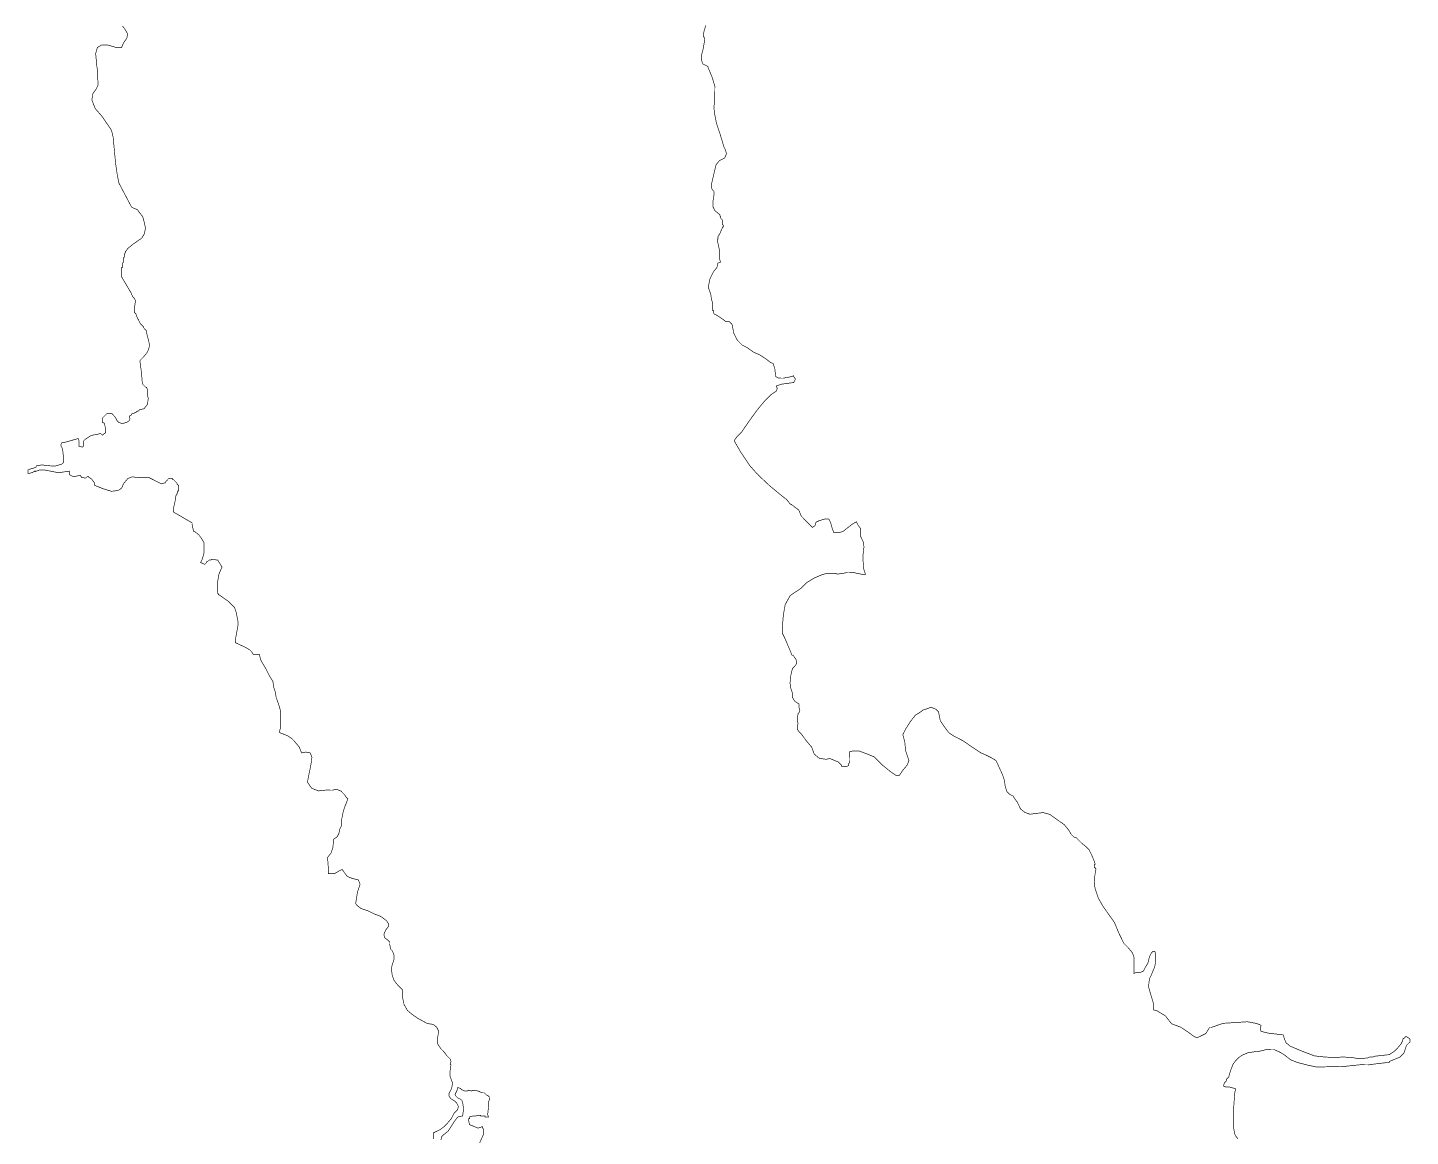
# Model space of a CAD drawing. Header units: metres. Extents: x 273899 to 302286, y 1977397 to 2102169.
# Drawn here: x 293511 to 299935, y 2008431 to 2013582 of the extents above; entities that cross this region are included whole.
import ezdxf

# ---------------------------------------------------------------- set-up
doc = ezdxf.new("R2010")
doc.units = ezdxf.units.M
doc.header["$MEASUREMENT"] = 0
doc.layers.add('HAZARDS LINE', color=1, linetype='Continuous')

msp = doc.modelspace()

# ---------------------------------------------------------------- linework, layer by layer
at = {"layer": 'HAZARDS LINE', "lineweight": 18}
for points in [[(293951.6, 2013589.6, 3, 3, 0), (293963.5, 2013573.5, 3, 3, 0), (293975.4, 2013553.4, 3, 3, 0), (293971.2, 2013533.4, 3, 3, 0), (293955, 2013509.5, 3, 3, 0), (293946.9, 2013489.5, 3, 3, 0), (293922.9, 2013489.7, 3, 3, 0), (293882.9, 2013502, 3, 3, 0), (293854.9, 2013502.2, 3, 3, 0), (293834.8, 2013490.4, 3, 3, 0), (293826.6, 2013462.4, 3, 3, 0), (293830.3, 2013422.3, 3, 3, 0), (293830.3, 2013414.3, 3, 3, 0), (293834.1, 2013390.3, 3, 3, 0), (293833.9, 2013362.2, 3, 3, 0), (293837.6, 2013330.2, 3, 3, 0), (293837.5, 2013314.2, 3, 3, 0), (293829.4, 2013298.2, 3, 3, 0), (293813.2, 2013274.3, 3, 3, 0), (293809, 2013246.3, 3, 3, 0), (293824.7, 2013206.2, 3, 3, 0), (293856.5, 2013169.9, 3, 3, 0), (293900.1, 2013105.5, 3, 3, 0), (293907.8, 2013073.5, 3, 3, 0), (293919, 2012953.3, 3, 3, 0), (293926.6, 2012901.2, 3, 3, 0), (293934.3, 2012861.1, 3, 3, 0), (293965.9, 2012800.8, 3, 3, 0), (293993.5, 2012748.6, 3, 3, 0), (294001.5, 2012744.5, 3, 3, 0), (294021.4, 2012736.3, 3, 3, 0), (294029.4, 2012724.3, 3, 3, 0), (294045.2, 2012704.1, 3, 3, 0), (294053, 2012676.1, 3, 3, 0), (294056.9, 2012656, 3, 3, 0), (294056.8, 2012644, 3, 3, 0), (294052.6, 2012624, 3, 3, 0), (294040.5, 2012604.1, 3, 3, 0), (294000.3, 2012576.4, 3, 3, 0), (293976.1, 2012556.5, 3, 3, 0), (293964, 2012540.6, 3, 3, 0), (293963.9, 2012536.6, 3, 3, 0), (293959.9, 2012528.6, 3, 3, 0), (293959.8, 2012516.6, 3, 3, 0), (293955.8, 2012512.6, 3, 3, 0), (293955.6, 2012492.6, 3, 3, 0), (293951.6, 2012488.6, 3, 3, 0), (293951.4, 2012468.6, 3, 3, 0), (293947.4, 2012468.7, 3, 3, 0), (293947.1, 2012424.6, 3, 3, 0), (293994.6, 2012344.2, 3, 3, 0), (293994.5, 2012340.2, 3, 3, 0), (293998.5, 2012336.2, 3, 3, 0), (293998.5, 2012332.2, 3, 3, 0), (294002.4, 2012328.1, 3, 3, 0), (294006.4, 2012324.1, 3, 3, 0), (294010.4, 2012316.1, 3, 3, 0), (294010.3, 2012304, 3, 3, 0), (294006.1, 2012276.1, 3, 3, 0), (294005.9, 2012260, 3, 3, 0), (294013.9, 2012252, 3, 3, 0), (294017.8, 2012239.9, 3, 3, 0), (294021.8, 2012231.9, 3, 3, 0), (294021.7, 2012227.9, 3, 3, 0), (294025.7, 2012227.9, 3, 3, 0), (294025.7, 2012223.9, 3, 3, 0), (294033.6, 2012207.8, 3, 3, 0), (294041.5, 2012199.7, 3, 3, 0), (294045.5, 2012195.7, 3, 3, 0), (294049.5, 2012191.7, 3, 3, 0), (294049.4, 2012187.7, 3, 3, 0), (294057.4, 2012179.6, 3, 3, 0), (294061.4, 2012175.6, 3, 3, 0), (294065.2, 2012155.5, 3, 3, 0), (294073, 2012127.4, 3, 3, 0), (294076.9, 2012107.4, 3, 3, 0), (294072.7, 2012087.4, 3, 3, 0), (294064.6, 2012071.5, 3, 3, 0), (294048.5, 2012051.6, 3, 3, 0), (294032.3, 2012035.7, 3, 3, 0), (294032.3, 2012031.7, 3, 3, 0), (294039.9, 2011975.6, 3, 3, 0), (294043.5, 2011927.5, 3, 3, 0), (294059.4, 2011911.4, 3, 3, 0), (294063.4, 2011911.3, 3, 3, 0), (294063.4, 2011907.3, 3, 3, 0), (294067.4, 2011903.3, 3, 3, 0), (294067.2, 2011875.3, 3, 3, 0), (294071.1, 2011859.2, 3, 3, 0), (294066.9, 2011831.2, 3, 3, 0), (294050.7, 2011811.3, 3, 3, 0), (294030.7, 2011807.5, 3, 3, 0), (294026.6, 2011803.5, 3, 3, 0), (294022.6, 2011803.5, 3, 3, 0), (294022.6, 2011799.5, 3, 3, 0), (294018.6, 2011799.6, 3, 3, 0), (294014.6, 2011795.6, 3, 3, 0), (294006.5, 2011791.6, 3, 3, 0), (293994.5, 2011787.7, 3, 3, 0), (293994.5, 2011783.7, 3, 3, 0), (293986.4, 2011779.8, 3, 3, 0), (293982.4, 2011775.8, 3, 3, 0), (293986.3, 2011763.8, 3, 3, 0), (293982.2, 2011755.8, 3, 3, 0), (293970.2, 2011747.9, 3, 3, 0), (293954.1, 2011744, 3, 3, 0), (293946.1, 2011744, 3, 3, 0), (293934.2, 2011748.1, 3, 3, 0), (293926.2, 2011756.2, 3, 3, 0), (293922.3, 2011764.2, 3, 3, 0), (293914.3, 2011776.3, 3, 3, 0), (293902.4, 2011788.4, 3, 3, 0), (293878.4, 2011788.6, 3, 3, 0), (293866.3, 2011776.6, 3, 3, 0), (293858.3, 2011768.7, 3, 3, 0), (293858.1, 2011748.7, 3, 3, 0), (293866.1, 2011744.6, 3, 3, 0), (293870, 2011732.6, 3, 3, 0), (293873.8, 2011708.5, 3, 3, 0), (293873.8, 2011700.5, 3, 3, 0), (293861.7, 2011692.6, 3, 3, 0), (293857.7, 2011688.6, 3, 3, 0), (293849.7, 2011696.7, 3, 3, 0), (293833.7, 2011692.8, 3, 3, 0), (293813.6, 2011689, 3, 3, 0), (293801.6, 2011685, 3, 3, 0), (293777.5, 2011669.2, 3, 3, 0), (293769.4, 2011661.3, 3, 3, 0), (293769.2, 2011637.2, 3, 3, 0), (293765.2, 2011633.3, 3, 3, 0), (293749.2, 2011637.4, 3, 3, 0), (293749.4, 2011661.4, 3, 3, 0), (293745.5, 2011673.4, 3, 3, 0), (293705.4, 2011661.7, 3, 3, 0), (293677.3, 2011653.9, 3, 3, 0), (293669.3, 2011654, 3, 3, 0), (293665.2, 2011646, 3, 3, 0), (293665.2, 2011638, 3, 3, 0), (293669.1, 2011634, 3, 3, 0), (293673.1, 2011621.9, 3, 3, 0), (293676.8, 2011589.9, 3, 3, 0), (293676.6, 2011561.8, 3, 3, 0), (293668.5, 2011553.9, 3, 3, 0), (293640.5, 2011546.1, 3, 3, 0), (293616.5, 2011546.3, 3, 3, 0), (293576.5, 2011550.6, 3, 3, 0), (293552.4, 2011546.7, 3, 3, 0), (293548.4, 2011538.8, 3, 3, 0), (293520.3, 2011531, 3, 3, 0), (293512.2, 2011527, 3, 3, 0), (293512.1, 2011511, 3, 3, 0), (293516.1, 2011511, 3, 3, 0), (293532.2, 2011514.9, 3, 3, 0), (293544.2, 2011522.8, 3, 3, 0), (293544.2, 2011518.8, 3, 3, 0), (293564.3, 2011526.6, 3, 3, 0), (293592.3, 2011526.4, 3, 3, 0), (293656.2, 2011514, 3, 3, 0), (293676.3, 2011517.8, 3, 3, 0), (293704.3, 2011521.6, 3, 3, 0), (293704.2, 2011505.6, 3, 3, 0), (293720.2, 2011497.5, 3, 3, 0), (293732.2, 2011497.4, 3, 3, 0), (293748.2, 2011501.3, 3, 3, 0), (293756.2, 2011501.2, 3, 3, 0), (293760.2, 2011493.2, 3, 3, 0), (293780.2, 2011489, 3, 3, 0), (293788.2, 2011497, 3, 3, 0), (293792.2, 2011496.9, 3, 3, 0), (293796.2, 2011492.9, 3, 3, 0), (293808.1, 2011484.8, 3, 3, 0), (293820, 2011468.7, 3, 3, 0), (293819.9, 2011456.7, 3, 3, 0), (293859.9, 2011440.4, 3, 3, 0), (293899.8, 2011428.1, 3, 3, 0), (293931.8, 2011431.9, 3, 3, 0), (293947.9, 2011443.8, 3, 3, 0), (293956.1, 2011463.7, 3, 3, 0), (293976.3, 2011487.6, 3, 3, 0), (293996.4, 2011495.5, 3, 3, 0), (294024.3, 2011491.2, 3, 3, 0), (294076.4, 2011490.9, 3, 3, 0), (294108.3, 2011474.6, 3, 3, 0), (294132.2, 2011462.4, 3, 3, 0), (294144.2, 2011466.3, 3, 3, 0), (294148.2, 2011466.3, 3, 3, 0), (294156.3, 2011478.3, 3, 3, 0), (294160.3, 2011478.2, 3, 3, 0), (294160.4, 2011482.2, 3, 3, 0), (294164.4, 2011486.2, 3, 3, 0), (294184.4, 2011486.1, 3, 3, 0), (294184.4, 2011482.1, 3, 3, 0), (294188.4, 2011482, 3, 3, 0), (294192.4, 2011478, 3, 3, 0), (294200.3, 2011469.9, 3, 3, 0), (294204.3, 2011465.9, 3, 3, 0), (294204.3, 2011461.9, 3, 3, 0), (294208.2, 2011457.9, 3, 3, 0), (294212.2, 2011453.8, 3, 3, 0), (294212, 2011429.8, 3, 3, 0), (294208, 2011429.9, 3, 3, 0), (294208, 2011421.8, 3, 3, 0), (294203.9, 2011417.9, 3, 3, 0), (294203.9, 2011413.9, 3, 3, 0), (294199.9, 2011409.9, 3, 3, 0), (294195.7, 2011381.9, 3, 3, 0), (294187.4, 2011345.9, 3, 3, 0), (294187.3, 2011333.9, 3, 3, 0), (294191.3, 2011329.9, 3, 3, 0), (294275, 2011281.2, 3, 3, 0), (294274.9, 2011273.2, 3, 3, 0), (294278.8, 2011253.2, 3, 3, 0), (294282.7, 2011241.1, 3, 3, 0), (294286.7, 2011241.1, 3, 3, 0), (294306.6, 2011225, 3, 3, 0), (294318.5, 2011208.9, 3, 3, 0), (294330.3, 2011188.8, 3, 3, 0), (294330, 2011140.7, 3, 3, 0), (294321.8, 2011112.7, 3, 3, 0), (294313.7, 2011096.8, 3, 3, 0), (294325.6, 2011092.7, 3, 3, 0), (294333.6, 2011088.6, 3, 3, 0), (294341.7, 2011096.6, 3, 3, 0), (294341.7, 2011100.6, 3, 3, 0), (294345.7, 2011100.6, 3, 3, 0), (294353.8, 2011108.5, 3, 3, 0), (294361.8, 2011108.5, 3, 3, 0), (294365.8, 2011112.4, 3, 3, 0), (294393.8, 2011108.2, 3, 3, 0), (294413.6, 2011076, 3, 3, 0), (294401.4, 2011048.1, 3, 3, 0), (294397.3, 2011036.1, 3, 3, 0), (294397.2, 2011032.1, 3, 3, 0), (294393, 2011004.1, 3, 3, 0), (294392.7, 2010952.1, 3, 3, 0), (294396.7, 2010952.1, 3, 3, 0), (294396.6, 2010948.1, 3, 3, 0), (294404.6, 2010944, 3, 3, 0), (294444.4, 2010915.7, 3, 3, 0), (294460.3, 2010899.6, 3, 3, 0), (294472.2, 2010887.5, 3, 3, 0), (294480.1, 2010863.4, 3, 3, 0), (294487.8, 2010823.3, 3, 3, 0), (294487.6, 2010803.3, 3, 3, 0), (294475.1, 2010735.3, 3, 3, 0), (294475.1, 2010731.3, 3, 3, 0), (294475.1, 2010727.3, 3, 3, 0), (294479, 2010723.3, 3, 3, 0), (294522.9, 2010702.9, 3, 3, 0), (294542.9, 2010690.8, 3, 3, 0), (294550.8, 2010682.7, 3, 3, 0), (294558.7, 2010670.6, 3, 3, 0), (294562.7, 2010670.6, 3, 3, 0), (294586.7, 2010670.4, 3, 3, 0), (294594.5, 2010642.4, 3, 3, 0), (294618.3, 2010602.1, 3, 3, 0), (294634, 2010570, 3, 3, 0), (294649.9, 2010545.9, 3, 3, 0), (294653.7, 2010517.8, 3, 3, 0), (294661.5, 2010493.7, 3, 3, 0), (294665.3, 2010469.7, 3, 3, 0), (294677.1, 2010437.6, 3, 3, 0), (294684.9, 2010409.5, 3, 3, 0), (294684.7, 2010381.5, 3, 3, 0), (294684.3, 2010325.4, 3, 3, 0), (294680.2, 2010309.4, 3, 3, 0), (294684.1, 2010305.4, 3, 3, 0), (294716.1, 2010293.2, 3, 3, 0), (294736, 2010281, 3, 3, 0), (294747.9, 2010268.9, 3, 3, 0), (294771.7, 2010240.7, 3, 3, 0), (294783.5, 2010212.6, 3, 3, 0), (294803.6, 2010216.5, 3, 3, 0), (294823.6, 2010212.3, 3, 3, 0), (294831.4, 2010192.2, 3, 3, 0), (294827.2, 2010160.2, 3, 3, 0), (294818.9, 2010120.3, 3, 3, 0), (294810.6, 2010076.3, 3, 3, 0), (294830.4, 2010048.1, 3, 3, 0), (294862.3, 2010035.9, 3, 3, 0), (294894.3, 2010039.6, 3, 3, 0), (294926.4, 2010039.4, 3, 3, 0), (294946.4, 2010043.3, 3, 3, 0), (294966.4, 2010035.1, 3, 3, 0), (294982.3, 2010019, 3, 3, 0), (294990.2, 2010006.9, 3, 3, 0), (294998.1, 2009998.8, 3, 3, 0), (294994, 2009986.9, 3, 3, 0), (294985.9, 2009966.9, 3, 3, 0), (294977.7, 2009942.9, 3, 3, 0), (294973.5, 2009923, 3, 3, 0), (294969.4, 2009903, 3, 3, 0), (294969.2, 2009875, 3, 3, 0), (294961.1, 2009859, 3, 3, 0), (294956.9, 2009839, 3, 3, 0), (294948.8, 2009823.1, 3, 3, 0), (294932.7, 2009811.2, 3, 3, 0), (294928.4, 2009771.2, 3, 3, 0), (294920.2, 2009747.2, 3, 3, 0), (294904.1, 2009727.3, 3, 3, 0), (294907.7, 2009675.2, 3, 3, 0), (294907.5, 2009651.2, 3, 3, 0), (294935.5, 2009651, 3, 3, 0), (294955.6, 2009662.9, 3, 3, 0), (294971.7, 2009670.8, 3, 3, 0), (294983.6, 2009654.7, 3, 3, 0), (294995.5, 2009638.6, 3, 3, 0), (295015.4, 2009630.4, 3, 3, 0), (295047.4, 2009622.2, 3, 3, 0), (295055.3, 2009602.1, 3, 3, 0), (295043, 2009566.1, 3, 3, 0), (295038.8, 2009538.2, 3, 3, 0), (295034.6, 2009514.2, 3, 3, 0), (295038.5, 2009506.1, 3, 3, 0), (295058.4, 2009490, 3, 3, 0), (295094.4, 2009477.7, 3, 3, 0), (295118.3, 2009465.5, 3, 3, 0), (295150.2, 2009453.3, 3, 3, 0), (295178.1, 2009433, 3, 3, 0), (295186, 2009421, 3, 3, 0), (295185.9, 2009405, 3, 3, 0), (295173.8, 2009389, 3, 3, 0), (295165.6, 2009369.1, 3, 3, 0), (295169.5, 2009353, 3, 3, 0), (295181.5, 2009344.9, 3, 3, 0), (295185.4, 2009340.9, 3, 3, 0), (295193.4, 2009332.8, 3, 3, 0), (295193.3, 2009320.8, 3, 3, 0), (295197.2, 2009300.8, 3, 3, 0), (295205.1, 2009292.7, 3, 3, 0), (295213, 2009272.7, 3, 3, 0), (295212.8, 2009252.6, 3, 3, 0), (295204.6, 2009228.7, 3, 3, 0), (295200.5, 2009208.7, 3, 3, 0), (295204.3, 2009180.6, 3, 3, 0), (295212.1, 2009156.6, 3, 3, 0), (295228, 2009136.4, 3, 3, 0), (295239.9, 2009124.3, 3, 3, 0), (295251.8, 2009112.2, 3, 3, 0), (295251.6, 2009080.2, 3, 3, 0), (295259.3, 2009044.1, 3, 3, 0), (295275.1, 2009016, 3, 3, 0), (295299, 2008995.8, 3, 3, 0), (295322.9, 2008979.6, 3, 3, 0), (295366.8, 2008955.3, 3, 3, 0), (295394.7, 2008951, 3, 3, 0), (295410.7, 2008938.9, 3, 3, 0), (295418.6, 2008922.8, 3, 3, 0), (295418.4, 2008906.8, 3, 3, 0), (295414.3, 2008882.8, 3, 3, 0), (295414.1, 2008862.8, 3, 3, 0), (295429.9, 2008838.7, 3, 3, 0), (295445.8, 2008822.6, 3, 3, 0), (295457.7, 2008806.5, 3, 3, 0), (295473.6, 2008790.3, 3, 3, 0), (295477.5, 2008778.3, 3, 3, 0), (295473.4, 2008766.3, 3, 3, 0), (295477.4, 2008762.3, 3, 3, 0), (295473.2, 2008734.3, 3, 3, 0), (295473, 2008710.3, 3, 3, 0), (295484.8, 2008678.2, 3, 3, 0), (295480.6, 2008654.2, 3, 3, 0), (295476.6, 2008646.2, 3, 3, 0), (295468.4, 2008630.2, 3, 3, 0), (295468.4, 2008618.2, 3, 3, 0), (295476.3, 2008606.2, 3, 3, 0), (295496.2, 2008594, 3, 3, 0), (295504.1, 2008585.9, 3, 3, 0), (295512, 2008569.9, 3, 3, 0), (295507.9, 2008553.9, 3, 3, 0), (295491.8, 2008538, 3, 3, 0), (295479.6, 2008514.1, 3, 3, 0), (295459.4, 2008490.2, 3, 3, 0), (295443.3, 2008474.3, 3, 3, 0), (295427.2, 2008462.4, 3, 3, 0), (295403.1, 2008450.6, 3, 3, 0), (295395.1, 2008446.6, 3, 3, 0), (295395, 2008434.6, 3, 3, 0), (295394.8, 2008418.6, 3, 3, 0)], [(299133.5, 2008419.3, 3, 3, 0), (299121.6, 2008435.4, 3, 3, 0), (299117.7, 2008447.4, 3, 3, 0), (299113.8, 2008471.5, 3, 3, 0), (299114.3, 2008527.5, 3, 3, 0), (299114.6, 2008571.5, 3, 3, 0), (299119, 2008631.6, 3, 3, 0), (299123.2, 2008651.5, 3, 3, 0), (299111.2, 2008655.6, 3, 3, 0), (299095.2, 2008659.8, 3, 3, 0), (299079.2, 2008659.9, 3, 3, 0), (299067.2, 2008664, 3, 3, 0), (299067.2, 2008668, 3, 3, 0), (299071.3, 2008679.9, 3, 3, 0), (299079.4, 2008687.9, 3, 3, 0), (299079.5, 2008695.9, 3, 3, 0), (299091.6, 2008707.8, 3, 3, 0), (299095.7, 2008723.8, 3, 3, 0), (299103.9, 2008747.8, 3, 3, 0), (299112, 2008767.7, 3, 3, 0), (299124.1, 2008783.7, 3, 3, 0), (299136.2, 2008795.6, 3, 3, 0), (299152.3, 2008807.5, 3, 3, 0), (299180.4, 2008819.3, 3, 3, 0), (299204.5, 2008823.1, 3, 3, 0), (299236.5, 2008826.9, 3, 3, 0), (299268.6, 2008834.6, 3, 3, 0), (299300.6, 2008834.4, 3, 3, 0), (299328.6, 2008822.2, 3, 3, 0), (299348.5, 2008810, 3, 3, 0), (299380.3, 2008785.8, 3, 3, 0), (299412.3, 2008773.5, 3, 3, 0), (299460.2, 2008761.2, 3, 3, 0), (299500.2, 2008752.9, 3, 3, 0), (299628.3, 2008755.9, 3, 3, 0), (299700.4, 2008763.4, 3, 3, 0), (299704.4, 2008763.4, 3, 3, 0), (299708.4, 2008763.4, 3, 3, 0), (299712.4, 2008763.3, 3, 3, 0), (299716.4, 2008763.3, 3, 3, 0), (299720.4, 2008763.3, 3, 3, 0), (299724.4, 2008763.2, 3, 3, 0), (299728.4, 2008763.2, 3, 3, 0), (299732.4, 2008763.2, 3, 3, 0), (299736.4, 2008763.2, 3, 3, 0), (299740.4, 2008763.1, 3, 3, 0), (299768.5, 2008766.9, 3, 3, 0), (299832.6, 2008774.5, 3, 3, 0), (299836.6, 2008774.4, 3, 3, 0), (299836.6, 2008778.4, 3, 3, 0), (299864.7, 2008790.2, 3, 3, 0), (299884.8, 2008798.1, 3, 3, 0), (299904.9, 2008818, 3, 3, 0), (299913.1, 2008841.9, 3, 3, 0), (299917.2, 2008853.9, 3, 3, 0), (299921.2, 2008857.9, 3, 3, 0), (299933.3, 2008869.8, 3, 3, 0), (299933.4, 2008873.8, 3, 3, 0), (299933.4, 2008877.8, 3, 3, 0), (299933.4, 2008881.8, 3, 3, 0), (299929.4, 2008885.9, 3, 3, 0), (299917.5, 2008894, 3, 3, 0), (299913.5, 2008894, 3, 3, 0), (299909.5, 2008890, 3, 3, 0), (299905.4, 2008886, 3, 3, 0), (299901.4, 2008886.1, 3, 3, 0), (299897.3, 2008870.1, 3, 3, 0), (299893.3, 2008866.1, 3, 3, 0), (299893.2, 2008862.1, 3, 3, 0), (299873.1, 2008838.2, 3, 3, 0), (299861, 2008826.3, 3, 3, 0), (299836.8, 2008810.5, 3, 3, 0), (299800.8, 2008806.7, 3, 3, 0), (299768.7, 2008803, 3, 3, 0), (299760.7, 2008799, 3, 3, 0), (299752.7, 2008799.1, 3, 3, 0), (299744.7, 2008799.1, 3, 3, 0), (299736.6, 2008795.2, 3, 3, 0), (299696.6, 2008791.5, 3, 3, 0), (299672.6, 2008795.7, 3, 3, 0), (299620.6, 2008800, 3, 3, 0), (299584.6, 2008796.3, 3, 3, 0), (299524.5, 2008800.7, 3, 3, 0), (299488.5, 2008805, 3, 3, 0), (299424.7, 2008829.5, 3, 3, 0), (299376.8, 2008849.9, 3, 3, 0), (299356.9, 2008866, 3, 3, 0), (299349, 2008886.1, 3, 3, 0), (299345.2, 2008902.1, 3, 3, 0), (299309.2, 2008906.4, 3, 3, 0), (299273.2, 2008910.7, 3, 3, 0), (299241.2, 2008918.9, 3, 3, 0), (299237.3, 2008931, 3, 3, 0), (299241.4, 2008946.9, 3, 3, 0), (299221.5, 2008955.1, 3, 3, 0), (299177.5, 2008963.4, 3, 3, 0), (299125.4, 2008959.8, 3, 3, 0), (299065.4, 2008956.2, 3, 3, 0), (299009.2, 2008936.6, 3, 3, 0), (299001.2, 2008936.7, 3, 3, 0), (298997.1, 2008928.7, 3, 3, 0), (298985, 2008908.8, 3, 3, 0), (298960.8, 2008896.9, 3, 3, 0), (298944.8, 2008889.1, 3, 3, 0), (298932.8, 2008893.1, 3, 3, 0), (298904.9, 2008913.4, 3, 3, 0), (298869.1, 2008937.6, 3, 3, 0), (298825.2, 2008954, 3, 3, 0), (298797.4, 2008990.2, 3, 3, 0), (298757.6, 2009014.5, 3, 3, 0), (298741.6, 2009018.7, 3, 3, 0), (298741.8, 2009046.7, 3, 3, 0), (298726.2, 2009098.8, 3, 3, 0), (298718.4, 2009126.9, 3, 3, 0), (298722.6, 2009162.9, 3, 3, 0), (298730.7, 2009178.9, 3, 3, 0), (298738.9, 2009198.8, 3, 3, 0), (298747.1, 2009218.8, 3, 3, 0), (298751.2, 2009238.8, 3, 3, 0), (298751.3, 2009254.8, 3, 3, 0), (298751.4, 2009266.8, 3, 3, 0), (298751.5, 2009278.8, 3, 3, 0), (298747.6, 2009290.8, 3, 3, 0), (298739.6, 2009290.9, 3, 3, 0), (298731.5, 2009283, 3, 3, 0), (298723.4, 2009267, 3, 3, 0), (298715.1, 2009235, 3, 3, 0), (298703, 2009215.1, 3, 3, 0), (298694.9, 2009199.1, 3, 3, 0), (298678.8, 2009191.3, 3, 3, 0), (298658.8, 2009191.4, 3, 3, 0), (298650.8, 2009187.5, 3, 3, 0), (298651.1, 2009239.5, 3, 3, 0), (298651.3, 2009263.5, 3, 3, 0), (298643.5, 2009283.6, 3, 3, 0), (298623.6, 2009307.8, 3, 3, 0), (298603.7, 2009327.9, 3, 3, 0), (298580.1, 2009376.1, 3, 3, 0), (298560.4, 2009424.3, 3, 3, 0), (298508.9, 2009496.8, 3, 3, 0), (298485.2, 2009537, 3, 3, 0), (298469.5, 2009585.1, 3, 3, 0), (298465.8, 2009617.2, 3, 3, 0), (298470, 2009649.2, 3, 3, 0), (298474.2, 2009673.2, 3, 3, 0), (298470.2, 2009677.2, 3, 3, 0), (298470.2, 2009681.2, 3, 3, 0), (298466.2, 2009681.2, 3, 3, 0), (298466.3, 2009685.2, 3, 3, 0), (298466.3, 2009689.2, 3, 3, 0), (298466.3, 2009693.2, 3, 3, 0), (298470.3, 2009693.2, 3, 3, 0), (298470.4, 2009697.2, 3, 3, 0), (298466.4, 2009709.3, 3, 3, 0), (298454.6, 2009737.4, 3, 3, 0), (298442.8, 2009761.5, 3, 3, 0), (298426.9, 2009777.6, 3, 3, 0), (298407, 2009793.8, 3, 3, 0), (298383.2, 2009818, 3, 3, 0), (298371.2, 2009822, 3, 3, 0), (298359.3, 2009834.1, 3, 3, 0), (298347.4, 2009854.3, 3, 3, 0), (298327.6, 2009878.4, 3, 3, 0), (298287.8, 2009906.7, 3, 3, 0), (298259.9, 2009927, 3, 3, 0), (298227.9, 2009935.2, 3, 3, 0), (298195.9, 2009931.4, 3, 3, 0), (298167.8, 2009927.6, 3, 3, 0), (298143.9, 2009935.8, 3, 3, 0), (298124, 2009952, 3, 3, 0), (298108.2, 2009984.1, 3, 3, 0), (298088.4, 2010012.3, 3, 3, 0), (298072.4, 2010020.4, 3, 3, 0), (298060.5, 2010032.5, 3, 3, 0), (298052.7, 2010056.6, 3, 3, 0), (298048.9, 2010084.6, 3, 3, 0), (298041.1, 2010108.7, 3, 3, 0), (298017.4, 2010160.9, 3, 3, 0), (298009.5, 2010177, 3, 3, 0), (297989.6, 2010189.2, 3, 3, 0), (297965.7, 2010201.3, 3, 3, 0), (297937.8, 2010213.6, 3, 3, 0), (297890, 2010245.9, 3, 3, 0), (297854.1, 2010270.2, 3, 3, 0), (297814.2, 2010290.5, 3, 3, 0), (297790.3, 2010306.7, 3, 3, 0), (297766.5, 2010338.9, 3, 3, 0), (297750.7, 2010363, 3, 3, 0), (297743, 2010403.1, 3, 3, 0), (297731.1, 2010415.2, 3, 3, 0), (297711.1, 2010423.4, 3, 3, 0), (297703.1, 2010423.4, 3, 3, 0), (297695.1, 2010419.5, 3, 3, 0), (297671, 2010411.7, 3, 3, 0), (297654.9, 2010399.8, 3, 3, 0), (297634.8, 2010387.9, 3, 3, 0), (297610.6, 2010356.1, 3, 3, 0), (297590.3, 2010324.2, 3, 3, 0), (297578.1, 2010300.3, 3, 3, 0), (297578.1, 2010292.2, 3, 3, 0), (297585.9, 2010264.2, 3, 3, 0), (297589.6, 2010224.1, 3, 3, 0), (297597.4, 2010200, 3, 3, 0), (297605.2, 2010176, 3, 3, 0), (297597.1, 2010156, 3, 3, 0), (297576.9, 2010132.1, 3, 3, 0), (297560.7, 2010108.2, 3, 3, 0), (297544.7, 2010108.3, 3, 3, 0), (297520.8, 2010124.5, 3, 3, 0), (297481, 2010156.8, 3, 3, 0), (297445.3, 2010193.1, 3, 3, 0), (297417.3, 2010205.3, 3, 3, 0), (297373.4, 2010221.7, 3, 3, 0), (297345.4, 2010221.9, 3, 3, 0), (297329.4, 2010218, 3, 3, 0), (297329.3, 2010214, 3, 3, 0), (297329.3, 2010210, 3, 3, 0), (297329.3, 2010206, 3, 3, 0), (297329.2, 2010194, 3, 3, 0), (297329.1, 2010186, 3, 3, 0), (297329.1, 2010182, 3, 3, 0), (297329.1, 2010178, 3, 3, 0), (297329, 2010174, 3, 3, 0), (297329, 2010170, 3, 3, 0), (297329, 2010166, 3, 3, 0), (297324.9, 2010162, 3, 3, 0), (297324.9, 2010158, 3, 3, 0), (297324.9, 2010154, 3, 3, 0), (297316.9, 2010150, 3, 3, 0), (297312.8, 2010150.1, 3, 3, 0), (297308.8, 2010150.1, 3, 3, 0), (297304.8, 2010150.1, 3, 3, 0), (297300.8, 2010150.2, 3, 3, 0), (297296.8, 2010150.2, 3, 3, 0), (297292.8, 2010150.2, 3, 3, 0), (297292.9, 2010154.2, 3, 3, 0), (297277, 2010170.3, 3, 3, 0), (297257, 2010178.5, 3, 3, 0), (297237.1, 2010186.6, 3, 3, 0), (297221, 2010182.8, 3, 3, 0), (297189, 2010187, 3, 3, 0), (297165.2, 2010207.2, 3, 3, 0), (297153.4, 2010239.3, 3, 3, 0), (297129.6, 2010267.5, 3, 3, 0), (297105.8, 2010299.7, 3, 3, 0), (297093.9, 2010311.8, 3, 3, 0), (297086, 2010323.9, 3, 3, 0), (297086, 2010335.9, 3, 3, 0), (297090.1, 2010347.9, 3, 3, 0), (297086.3, 2010363.9, 3, 3, 0), (297086.3, 2010371.9, 3, 3, 0), (297090.5, 2010395.9, 3, 3, 0), (297094.5, 2010399.9, 3, 3, 0), (297098.6, 2010407.9, 3, 3, 0), (297094.7, 2010423.9, 3, 3, 0), (297094.8, 2010439.9, 3, 3, 0), (297074.9, 2010452.1, 3, 3, 0), (297063, 2010472.2, 3, 3, 0), (297063.2, 2010492.2, 3, 3, 0), (297055.3, 2010516.3, 3, 3, 0), (297055.5, 2010532.3, 3, 3, 0), (297051.5, 2010536.3, 3, 3, 0), (297055.6, 2010552.3, 3, 3, 0), (297055.7, 2010568.3, 3, 3, 0), (297059.9, 2010588.3, 3, 3, 0), (297064, 2010604.3, 3, 3, 0), (297072.1, 2010612.2, 3, 3, 0), (297084.2, 2010628.1, 3, 3, 0), (297080.3, 2010648.2, 3, 3, 0), (297068.4, 2010664.3, 3, 3, 0), (297060.5, 2010668.4, 3, 3, 0), (297056.5, 2010680.4, 3, 3, 0), (297029, 2010744.7, 3, 3, 0), (297017.2, 2010768.8, 3, 3, 0), (297017.4, 2010800.8, 3, 3, 0), (297021.8, 2010852.8, 3, 3, 0), (297030.1, 2010900.8, 3, 3, 0), (297038.3, 2010916.7, 3, 3, 0), (297054.5, 2010944.6, 3, 3, 0), (297078.6, 2010960.5, 3, 3, 0), (297102.7, 2010976.3, 3, 3, 0), (297131, 2011004.1, 3, 3, 0), (297163.1, 2011023.9, 3, 3, 0), (297199.3, 2011039.7, 3, 3, 0), (297227.3, 2011047.5, 3, 3, 0), (297263.4, 2011047.2, 3, 3, 0), (297271.3, 2011043.1, 3, 3, 0), (297299.4, 2011046.9, 3, 3, 0), (297319.4, 2011050.8, 3, 3, 0), (297347.5, 2011050.6, 3, 3, 0), (297387.4, 2011042.3, 3, 3, 0), (297403.4, 2011042.2, 3, 3, 0), (297395.6, 2011066.2, 3, 3, 0), (297391.9, 2011106.3, 3, 3, 0), (297392.1, 2011134.3, 3, 3, 0), (297396.4, 2011170.3, 3, 3, 0), (297392.5, 2011194.4, 3, 3, 0), (297380.7, 2011218.5, 3, 3, 0), (297380.9, 2011238.5, 3, 3, 0), (297381, 2011254.5, 3, 3, 0), (297369.1, 2011270.6, 3, 3, 0), (297361.2, 2011286.7, 3, 3, 0), (297341.1, 2011274.8, 3, 3, 0), (297321, 2011259, 3, 3, 0), (297300.8, 2011243.1, 3, 3, 0), (297280.8, 2011235.2, 3, 3, 0), (297256.7, 2011235.4, 3, 3, 0), (297248.9, 2011255.5, 3, 3, 0), (297241.1, 2011283.6, 3, 3, 0), (297233.2, 2011299.6, 3, 3, 0), (297217.2, 2011299.8, 3, 3, 0), (297189.1, 2011292, 3, 3, 0), (297173, 2011284.1, 3, 3, 0), (297168.9, 2011268.1, 3, 3, 0), (297156.9, 2011260.2, 3, 3, 0), (297133, 2011284.4, 3, 3, 0), (297105.2, 2011312.6, 3, 3, 0), (297093.4, 2011340.7, 3, 3, 0), (297061.6, 2011364.9, 3, 3, 0), (297053.6, 2011369, 3, 3, 0), (297037.7, 2011389.1, 3, 3, 0), (297001.9, 2011417.4, 3, 3, 0), (296958.1, 2011453.8, 3, 3, 0), (296902.5, 2011506.2, 3, 3, 0), (296866.7, 2011546.5, 3, 3, 0), (296823.2, 2011610.9, 3, 3, 0), (296795.5, 2011659.1, 3, 3, 0), (296795.6, 2011667.1, 3, 3, 0), (296807.7, 2011683.1, 3, 3, 0), (296827.9, 2011702.9, 3, 3, 0), (296860.2, 2011750.7, 3, 3, 0), (296900.7, 2011806.5, 3, 3, 0), (296937, 2011850.3, 3, 3, 0), (296965.2, 2011878.1, 3, 3, 0), (296989.4, 2011893.9, 3, 3, 0), (296993.5, 2011905.9, 3, 3, 0), (296989.5, 2011917.9, 3, 3, 0), (297013.6, 2011925.8, 3, 3, 0), (297069.7, 2011933.4, 3, 3, 0), (297077.8, 2011949.3, 3, 3, 0), (297069.9, 2011961.4, 3, 3, 0), (297069.9, 2011965.4, 3, 3, 0), (297061.9, 2011961.5, 3, 3, 0), (297021.8, 2011953.7, 3, 3, 0), (296997.8, 2011953.9, 3, 3, 0), (296985.9, 2011962, 3, 3, 0), (296982.1, 2011998.1, 3, 3, 0), (296974.3, 2012022.1, 3, 3, 0), (296962.3, 2012026.2, 3, 3, 0), (296942.4, 2012042.4, 3, 3, 0), (296910.5, 2012062.7, 3, 3, 0), (296882.6, 2012074.9, 3, 3, 0), (296854.7, 2012095.1, 3, 3, 0), (296830.8, 2012107.3, 3, 3, 0), (296807, 2012131.5, 3, 3, 0), (296791.2, 2012163.6, 3, 3, 0), (296783.5, 2012203.7, 3, 3, 0), (296771.6, 2012215.8, 3, 3, 0), (296755.6, 2012215.9, 3, 3, 0), (296739.6, 2012228, 3, 3, 0), (296715.7, 2012244.2, 3, 3, 0), (296707.8, 2012248.3, 3, 3, 0), (296703.8, 2012248.3, 3, 3, 0), (296699.8, 2012252.4, 3, 3, 0), (296695.8, 2012260.4, 3, 3, 0), (296695.9, 2012264.4, 3, 3, 0), (296695.9, 2012268.4, 3, 3, 0), (296691.9, 2012268.4, 3, 3, 0), (296692, 2012280.4, 3, 3, 0), (296692, 2012284.4, 3, 3, 0), (296692, 2012288.4, 3, 3, 0), (296692.2, 2012308.5, 3, 3, 0), (296688.2, 2012316.5, 3, 3, 0), (296684.4, 2012344.5, 3, 3, 0), (296672.7, 2012376.7, 3, 3, 0), (296681, 2012416.6, 3, 3, 0), (296689.1, 2012432.6, 3, 3, 0), (296697.2, 2012448.5, 3, 3, 0), (296713.4, 2012468.4, 3, 3, 0), (296717.5, 2012488.4, 3, 3, 0), (296729.6, 2012492.3, 3, 3, 0), (296725.7, 2012508.4, 3, 3, 0), (296725.8, 2012520.4, 3, 3, 0), (296725.8, 2012524.4, 3, 3, 0), (296725.8, 2012532.4, 3, 3, 0), (296725.9, 2012536.4, 3, 3, 0), (296725.9, 2012540.4, 3, 3, 0), (296725.9, 2012544.4, 3, 3, 0), (296714.3, 2012596.5, 3, 3, 0), (296714.3, 2012600.5, 3, 3, 0), (296718.3, 2012600.5, 3, 3, 0), (296718.4, 2012608.5, 3, 3, 0), (296718.4, 2012612.5, 3, 3, 0), (296722.5, 2012616.5, 3, 3, 0), (296722.5, 2012620.5, 3, 3, 0), (296726.5, 2012624.5, 3, 3, 0), (296734.7, 2012644.4, 3, 3, 0), (296738.7, 2012652.4, 3, 3, 0), (296738.8, 2012656.4, 3, 3, 0), (296742.8, 2012656.4, 3, 3, 0), (296742.8, 2012660.4, 3, 3, 0), (296742.8, 2012664.4, 3, 3, 0), (296738.9, 2012668.4, 3, 3, 0), (296738.9, 2012680.4, 3, 3, 0), (296739, 2012688.4, 3, 3, 0), (296731.1, 2012696.5, 3, 3, 0), (296731.1, 2012700.5, 3, 3, 0), (296727.1, 2012708.5, 3, 3, 0), (296727.2, 2012712.5, 3, 3, 0), (296703.3, 2012732.7, 3, 3, 0), (296695.4, 2012748.8, 3, 3, 0), (296695.6, 2012780.8, 3, 3, 0), (296699.8, 2012808.8, 3, 3, 0), (296699.9, 2012820.8, 3, 3, 0), (296692, 2012828.9, 3, 3, 0), (296688, 2012836.9, 3, 3, 0), (296688.2, 2012853, 3, 3, 0), (296688.2, 2012857, 3, 3, 0), (296708.9, 2012944.9, 3, 3, 0), (296725, 2012964.8, 3, 3, 0), (296749.1, 2012976.6, 3, 3, 0), (296757.3, 2012996.6, 3, 3, 0), (296753.4, 2013012.6, 3, 3, 0), (296745.5, 2013028.7, 3, 3, 0), (296733.8, 2013068.8, 3, 3, 0), (296710.3, 2013141, 3, 3, 0), (296702.6, 2013181.1, 3, 3, 0), (296698.8, 2013213.2, 3, 3, 0), (296703, 2013241.2, 3, 3, 0), (296703.3, 2013277.2, 3, 3, 0), (296703.5, 2013309.2, 3, 3, 0), (296691.8, 2013349.4, 3, 3, 0), (296672.1, 2013397.5, 3, 3, 0), (296672.2, 2013401.5, 3, 3, 0), (296648.2, 2013413.7, 3, 3, 0), (296644.3, 2013421.8, 3, 3, 0), (296640.4, 2013437.8, 3, 3, 0), (296640.5, 2013449.8, 3, 3, 0), (296648.7, 2013481.8, 3, 3, 0), (296652.9, 2013505.8, 3, 3, 0), (296657.1, 2013529.8, 3, 3, 0), (296649.2, 2013545.8, 3, 3, 0), (296653.3, 2013565.8, 3, 3, 0), (296661.6, 2013593.8, 3, 3, 0)], [(295430.8, 2008414.3, 3, 3, 0), (295435, 2008430.3, 3, 3, 0), (295443, 2008438.3, 3, 3, 0), (295463.2, 2008454.1, 3, 3, 0), (295479.3, 2008478, 3, 3, 0), (295491.5, 2008498, 3, 3, 0), (295503.6, 2008513.9, 3, 3, 0), (295511.7, 2008521.8, 3, 3, 0), (295531.7, 2008525.7, 3, 3, 0), (295536, 2008557.7, 3, 3, 0), (295532.2, 2008585.7, 3, 3, 0), (295528.3, 2008597.8, 3, 3, 0), (295524.3, 2008601.8, 3, 3, 0), (295508.3, 2008609.9, 3, 3, 0), (295500.4, 2008618, 3, 3, 0), (295496.4, 2008626, 3, 3, 0), (295504.6, 2008642, 3, 3, 0), (295508.7, 2008658, 3, 3, 0), (295520.7, 2008653.9, 3, 3, 0), (295528.6, 2008645.8, 3, 3, 0), (295532.6, 2008645.8, 3, 3, 0), (295540.6, 2008641.7, 3, 3, 0), (295552.6, 2008641.6, 3, 3, 0), (295560.6, 2008645.6, 3, 3, 0), (295572.6, 2008641.5, 3, 3, 0), (295580.6, 2008645.4, 3, 3, 0), (295604.6, 2008641.2, 3, 3, 0), (295612.6, 2008637.2, 3, 3, 0), (295624.6, 2008633.1, 3, 3, 0), (295628.6, 2008633.1, 3, 3, 0), (295632.6, 2008633, 3, 3, 0), (295644.5, 2008620.9, 3, 3, 0), (295648.5, 2008620.9, 3, 3, 0), (295652.5, 2008616.9, 3, 3, 0), (295656.5, 2008612.8, 3, 3, 0), (295656.4, 2008608.8, 3, 3, 0), (295656.4, 2008600.8, 3, 3, 0), (295652.3, 2008592.9, 3, 3, 0), (295652.3, 2008588.9, 3, 3, 0), (295652.1, 2008568.8, 3, 3, 0), (295647.9, 2008532.8, 3, 3, 0), (295651.8, 2008520.8, 3, 3, 0), (295647.8, 2008520.8, 3, 3, 0), (295643.8, 2008520.9, 3, 3, 0), (295639.8, 2008520.9, 3, 3, 0), (295635.8, 2008520.9, 3, 3, 0), (295635.8, 2008524.9, 3, 3, 0), (295631.8, 2008524.9, 3, 3, 0), (295627.8, 2008525, 3, 3, 0), (295623.8, 2008525, 3, 3, 0), (295619.8, 2008525, 3, 3, 0), (295615.8, 2008525.1, 3, 3, 0), (295615.8, 2008529.1, 3, 3, 0), (295611.8, 2008529.1, 3, 3, 0), (295607.8, 2008529.1, 3, 3, 0), (295591.8, 2008525.2, 3, 3, 0), (295587.8, 2008525.3, 3, 3, 0), (295579.8, 2008525.3, 3, 3, 0), (295563.7, 2008521.4, 3, 3, 0), (295563.7, 2008517.4, 3, 3, 0), (295563.7, 2008513.4, 3, 3, 0), (295559.7, 2008513.5, 3, 3, 0), (295559.6, 2008509.5, 3, 3, 0), (295559.6, 2008505.5, 3, 3, 0), (295563.5, 2008485.4, 3, 3, 0), (295603.4, 2008469.1, 3, 3, 0), (295615.4, 2008473, 3, 3, 0), (295623.4, 2008477, 3, 3, 0), (295623.4, 2008473, 3, 3, 0), (295627.4, 2008464.9, 3, 3, 0), (295627.3, 2008460.9, 3, 3, 0), (295627.3, 2008456.9, 3, 3, 0), (295627.3, 2008452.9, 3, 3, 0), (295627.2, 2008440.9, 3, 3, 0), (295627.1, 2008436.9, 3, 3, 0), (295610.9, 2008401, 3, 3, 0)]]:
    msp.add_lwpolyline(points, format="xyseb", dxfattribs=at)

doc.saveas('drawing.dxf')
